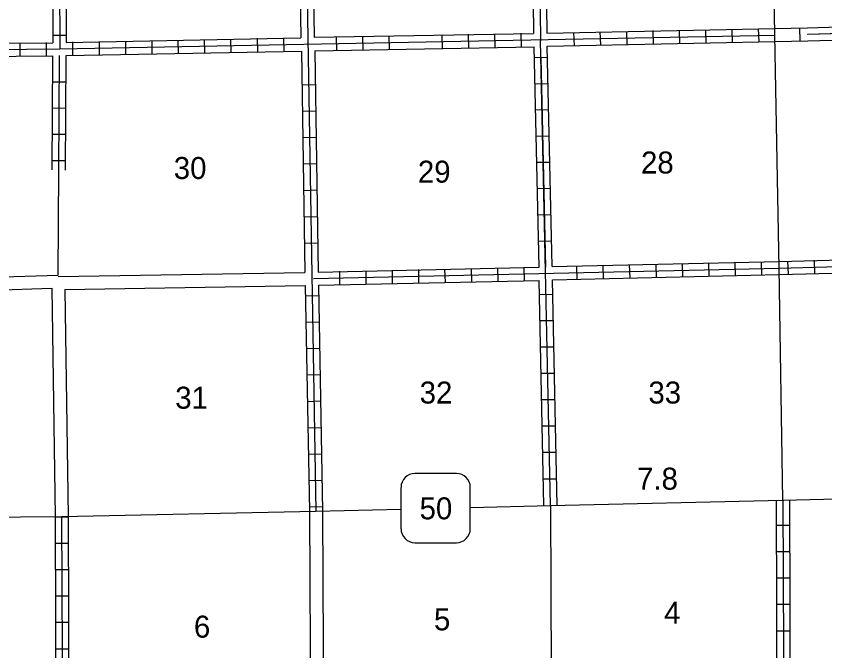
# Model space of a CAD drawing. Extents: x 1372974 to 1917401, y 15437295 to 15803266.
# Drawn here: x 1845478 to 1863865, y 15647056 to 15661493 of the extents above; entities that cross this region are included whole.
import ezdxf

# ---------------------------------------------------------------- set-up
doc = ezdxf.new("R2010")
doc.units = 0
for name, color, linetype in [('L10', 7, 'Continuous'), ('L13', 7, 'Continuous'), ('L14', 7, 'Continuous'), ('L28', 7, 'Continuous'), ('L3', 7, 'Continuous'), ('L4', 7, 'Continuous'), ('L8', 7, 'Continuous'), ('L9', 7, 'Continuous')]:
    doc.layers.add(name, color=color, linetype=linetype)

msp = doc.modelspace()

# ---------------------------------------------------------------- linework, layer by layer
at = {"layer": 'L10'}
for points in [[(1846436, 15655570), (1852044, 15655664)], [(1844913, 15655558), (1846436, 15655598)], [(1844921, 15655263), (1846285, 15655304)], [(1846285, 15655304), (1846361, 15650114)], [(1846586, 15655272), (1852052, 15655364)], [(1846586, 15655272), (1846661, 15650114)], [(1852144, 15650231), (1852169, 15645564)], [(1852444, 15650231), (1852469, 15645581)]]:
    msp.add_lwpolyline(points, dxfattribs=at)
at = {"layer": 'L13'}
msp.add_lwpolyline([(1846436, 15655598), (1846448, 15657993)], dxfattribs=at)
at = {"layer": 'L3'}
for p, q in [((1855492, 15651089), (1854542, 15651089)), ((1854225, 15650772), (1854225, 15649831)), ((1855800, 15649831), (1855800, 15650772)), ((1854542, 15649514), (1855492, 15649514))]:
    msp.add_line(p, q, dxfattribs=at)
for points in [[(1855800, 15650318), (1857627, 15650364), (1862910, 15650481), (1868194, 15650614)], [(1841828, 15650072), (1846511, 15650114), (1852294, 15650231), (1854225, 15650277)]]:
    msp.add_lwpolyline(points, dxfattribs=at)
for centre, start, end in [((1854543, 15650775), 90.0011, 180.0011), ((1855488, 15650775), 0.0011, 90.0011), ((1854543, 15649830), 180.0011, 270.0011), ((1855488, 15649830), 270.0011, 0.0011)]:
    msp.add_arc(centre, 315, start, end, dxfattribs=at)
at = {"layer": 'L4'}
for points in [[(1862910, 15650481), (1862827, 15655764), (1862727, 15661064), (1862560, 15671589), (1862344, 15681956), (1862252, 15687323)], [(1857627, 15650364), (1857686, 15635180)]]:
    msp.add_lwpolyline(points, dxfattribs=at)
at = {"layer": 'L8'}
for p, q in [((1858169, 15660822), (1858161, 15661122)), ((1858769, 15660839), (1858760, 15661139)), ((1859369, 15660847), (1859360, 15661147)), ((1859969, 15660864), (1859960, 15661164)), ((1860569, 15660872), (1860560, 15661172)), ((1861169, 15660881), (1861160, 15661181)), ((1861769, 15660897), (1861760, 15661197)), ((1862369, 15660906), (1862360, 15661206)), ((1863303, 15660931), (1863295, 15661231)), ((1846319, 15661064), (1846619, 15661064)), ((1848569, 15660639), (1848569, 15660939)), ((1849169, 15660647), (1849161, 15660947)), ((1849769, 15660664), (1849761, 15660964)), ((1850369, 15660672), (1850361, 15660972)), ((1850969, 15660689), (1850961, 15660989)), ((1851569, 15660697), (1851561, 15660997)), ((1852769, 15660722), (1852761, 15661022)), ((1853369, 15660731), (1853361, 15661031)), ((1853969, 15660747), (1853961, 15661047)), ((1855169, 15660764), (1855161, 15661064)), ((1855769, 15660781), (1855761, 15661081)), ((1856369, 15660789), (1856361, 15661089)), ((1856969, 15660806), (1856961, 15661106)), ((1845569, 15660589), (1845569, 15660889)), ((1846169, 15660597), (1846169, 15660897)), ((1846769, 15660606), (1846769, 15660906)), ((1847369, 15660614), (1847369, 15660914)), ((1847969, 15660631), (1847969, 15660922)), ((1846448, 15657993), (1846461, 15660598)), ((1857557, 15660553), (1857259, 15660547)), ((1846309, 15660002), (1846607, 15660001)), ((1851977, 15659931), (1852277, 15659939)), ((1857570, 15659957), (1857272, 15659950)), ((1846306, 15659406), (1846604, 15659404)), ((1851986, 15659331), (1852286, 15659339)), ((1857584, 15659360), (1857286, 15659354)), ((1846303, 15658809), (1846601, 15658808)), ((1852002, 15658731), (1852302, 15658739)), ((1857597, 15658764), (1857299, 15658757)), ((1846300, 15658213), (1846598, 15658211)), ((1852011, 15658131), (1852311, 15658139)), ((1857611, 15658168), (1857313, 15658161)), ((1852019, 15657531), (1852319, 15657539)), ((1857624, 15657571), (1857326, 15657564)), ((1852027, 15656931), (1852327, 15656939)), ((1857638, 15656975), (1857340, 15656968)), ((1852044, 15656331), (1852344, 15656339)), ((1857651, 15656378), (1857353, 15656371)), ((1858236, 15655506), (1858227, 15655806)), ((1858835, 15655522), (1858827, 15655822)), ((1859435, 15655539), (1859427, 15655839)), ((1860035, 15655547), (1860027, 15655847)), ((1860635, 15655564), (1860627, 15655864)), ((1861235, 15655581), (1861227, 15655881)), ((1861835, 15655589), (1861827, 15655889)), ((1862435, 15655606), (1862427, 15655906)), ((1863035, 15655622), (1863027, 15655922)), ((1863635, 15655639), (1863627, 15655939)), ((1852836, 15655389), (1852836, 15655689)), ((1853436, 15655397), (1853436, 15655697)), ((1854036, 15655414), (1854036, 15655714)), ((1854636, 15655431), (1854636, 15655731)), ((1855236, 15655439), (1855227, 15655739)), ((1855836, 15655456), (1855827, 15655756)), ((1856436, 15655472), (1856427, 15655764)), ((1857036, 15655481), (1857027, 15655781)), ((1852061, 15655131), (1852361, 15655139)), ((1857677, 15655164), (1857377, 15655156)), ((1852069, 15654531), (1852369, 15654539)), ((1857686, 15654564), (1857386, 15654564)), ((1857702, 15653964), (1857402, 15653964)), ((1852077, 15653931), (1852377, 15653939)), ((1852094, 15653331), (1852394, 15653339)), ((1857711, 15653364), (1857411, 15653364)), ((1852102, 15652731), (1852402, 15652739)), ((1857727, 15652764), (1857427, 15652764)), ((1852111, 15652131), (1852411, 15652139)), ((1857736, 15652164), (1857436, 15652164)), ((1857752, 15651564), (1857452, 15651564)), ((1852119, 15651531), (1852419, 15651539)), ((1852136, 15650931), (1852436, 15650939)), ((1857761, 15650964), (1857469, 15650964)), ((1852144, 15650331), (1852444, 15650339)), ((1846661, 15650097), (1846361, 15650097)), ((1863060, 15649906), (1862760, 15649906)), ((1846661, 15649497), (1846361, 15649497)), ((1863069, 15649306), (1862769, 15649306)), ((1846669, 15648897), (1846369, 15648897)), ((1863069, 15648706), (1862769, 15648706)), ((1846669, 15648297), (1846369, 15648297)), ((1863069, 15648106), (1862769, 15648106)), ((1846669, 15647697), (1846369, 15647697)), ((1863069, 15647506), (1862769, 15647506)), ((1846669, 15647097), (1846369, 15647097))]:
    msp.add_line(p, q, dxfattribs=at)
for points in [[(1846419, 15671264), (1846469, 15660747)], [(1851936, 15671331), (1852294, 15650231)], [(1851877, 15665922), (1851952, 15660997)], [(1852177, 15665931), (1852252, 15661014)], [(1846294, 15665839), (1846311, 15660889)], [(1846594, 15665839), (1846611, 15660897)], [(1863469, 15661231), (1867869, 15661364)], [(1857544, 15661106), (1863469, 15661231)], [(1863473, 15661081), (1867873, 15661214)], [(1830570, 15660589), (1846469, 15660747), (1862727, 15661064)], [(1846611, 15660897), (1851952, 15660997)], [(1852252, 15661014), (1857244, 15661097)], [(1863477, 15660931), (1867877, 15661056)], [(1841294, 15660847), (1846311, 15660889)], [(1852269, 15660706), (1857252, 15660797)], [(1857366, 15655781), (1857252, 15660797)], [(1857552, 15660814), (1863477, 15660931)], [(1857666, 15655797), (1857552, 15660814)], [(1841303, 15660547), (1846311, 15660589)], [(1846298, 15657994), (1846311, 15660589)], [(1846598, 15657992), (1846611, 15660597)], [(1846611, 15660597), (1851969, 15660697)], [(1851969, 15660697), (1852044, 15655664)], [(1852269, 15660706), (1852344, 15655672)], [(1857408, 15660550), (1857516, 15655784)], [(1857627, 15650364), (1857494, 15656756)], [(1852236, 15655522), (1862827, 15655764), (1873377, 15656056)], [(1857666, 15655797), (1862827, 15655914), (1867952, 15656047)], [(1852344, 15655672), (1857366, 15655781)], [(1857669, 15655497), (1862827, 15655614), (1867960, 15655747)], [(1852352, 15655372), (1857369, 15655481)], [(1857477, 15650364), (1857369, 15655481)], [(1857777, 15650364), (1857669, 15655497)], [(1852052, 15655364), (1852144, 15650231)], [(1852352, 15655372), (1852444, 15650231)], [(1862760, 15650481), (1862777, 15645531)], [(1862910, 15650481), (1862952, 15640214), (1862994, 15634905)], [(1863060, 15650481), (1863077, 15645672)], [(1846361, 15650114), (1846378, 15645264), (1846928, 15645197), (1847677, 15644931), (1847777, 15644856), (1847752, 15644656), (1847744, 15644364)], [(1846511, 15650114), (1846528, 15645397), (1846961, 15645347), (1847744, 15645064), (1847936, 15644931), (1847902, 15644647), (1847819, 15642597), (1847627, 15642189), (1847127, 15641931), (1847194, 15639406), (1847286, 15634089)], [(1846661, 15650114), (1846678, 15645531), (1846994, 15645497), (1847811, 15645197), (1847969, 15645089)]]:
    msp.add_lwpolyline(points, dxfattribs=at)
at = {"layer": 'L9'}
for points in [[(1862560, 15671589), (1857277, 15671473), (1857402, 15660931)], [(1857186, 15666006), (1857244, 15661097)], [(1857486, 15666022), (1857544, 15661106)], [(1863477, 15661081), (1868002, 15661214)], [(1857494, 15656756), (1857402, 15660931)]]:
    msp.add_lwpolyline(points, dxfattribs=at)

# ---------------------------------------------------------------- texts
at = {"layer": 'L14'}
for s, p in [('28', (1859685, 15657914)), ('30', (1849061, 15657789)), ('29', (1854611, 15657706)), ('31', (1849094, 15652564)), ('32', (1854652, 15652681)), ('33', (1859853, 15652681)), ('4', (1860210, 15647672)), ('5', (1854977, 15647522)), ('6', (1849519, 15647356))]:
    msp.add_text(s, height=500, rotation=360, dxfattribs=at).set_placement(p)
at = {"layer": 'L28'}
msp.add_text('7.8', height=500, rotation=360, dxfattribs=at).set_placement((1859594, 15650722))
at = {"layer": 'L3'}
msp.add_text('50', height=500, rotation=360, dxfattribs=at).set_placement((1854650, 15650047))

doc.saveas('drawing.dxf')
